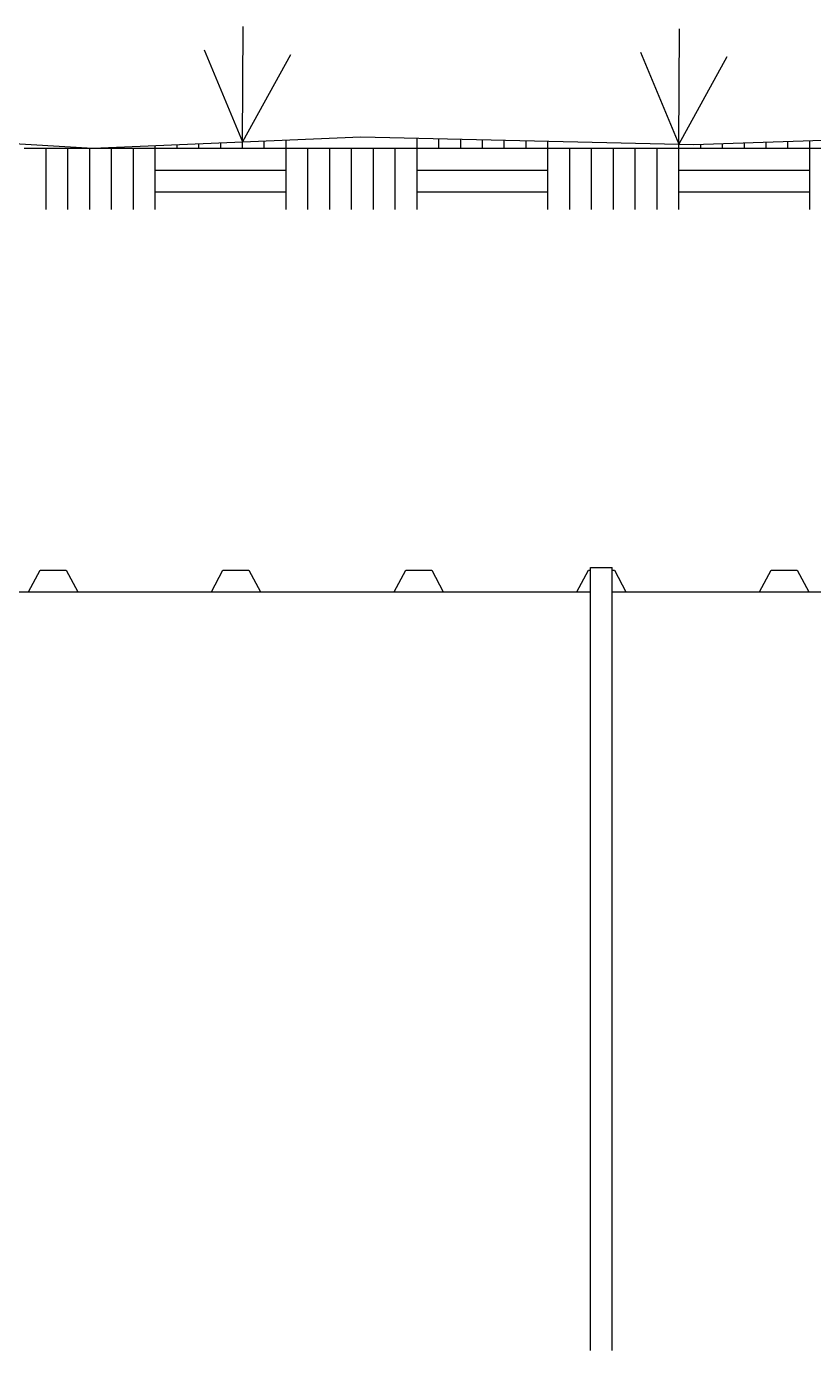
# Model space of a CAD drawing. Extents: x -13 to 326, y -96 to 129.
# Drawn here: x 91 to 163.1, y -10.5 to 110.9 of the extents above; entities that cross this region are included whole.
import ezdxf

# ---------------------------------------------------------------- set-up
doc = ezdxf.new("R2010")
doc.units = 0
doc.header["$MEASUREMENT"] = 0
doc.layers.add('2', color=7, linetype='Continuous')

msp = doc.modelspace()

# ---------------------------------------------------------------- linework, layer by layer
at = {"layer": '2', "color": 5, "linetype": 'Continuous'}
for p, q in [((110.81, 100.32), (110.86, 110.9)), ((150.81, 100.12), (150.86, 110.7)), ((107.3, 108.75), (110.81, 100.32)), ((115.21, 108.32), (110.81, 100.32)), ((147.3, 108.55), (150.81, 100.12)), ((155.21, 108.12), (150.81, 100.12)), ((74.22, 101.12), (97.08, 99.74)), ((97.08, 99.74), (121.67, 100.78)), ((121.67, 100.78), (152.15, 100.09)), ((152.15, 100.09), (172.58, 100.78)), ((90.81, 99.74), (102.81, 99.74)), ((92.81, 94.12), (92.81, 99.74)), ((94.81, 94.12), (94.81, 99.74)), ((96.81, 94.12), (96.81, 99.74)), ((98.81, 94.12), (98.81, 99.74)), ((100.81, 94.12), (100.81, 99.74)), ((102.81, 99.74), (102.81, 99.98)), ((102.81, 99.74), (114.81, 99.74)), ((102.81, 94.12), (102.81, 99.74)), ((104.81, 99.74), (104.81, 100.07)), ((106.81, 99.74), (106.81, 100.15)), ((108.81, 99.74), (108.81, 100.24)), ((110.81, 99.74), (110.81, 100.32)), ((112.81, 99.74), (112.81, 100.4)), ((114.81, 99.74), (114.81, 100.49)), ((114.81, 99.74), (126.81, 99.74)), ((114.81, 94.12), (114.81, 99.74)), ((116.81, 94.12), (116.81, 99.74)), ((118.81, 94.12), (118.81, 99.74)), ((120.81, 94.12), (120.81, 99.74)), ((122.81, 94.12), (122.81, 99.74)), ((124.81, 94.12), (124.81, 99.74)), ((126.81, 99.74), (126.81, 100.66)), ((126.81, 99.74), (138.81, 99.74)), ((126.81, 94.12), (126.81, 99.74)), ((128.81, 99.74), (128.81, 100.62)), ((130.81, 99.74), (130.81, 100.57)), ((132.81, 99.74), (132.81, 100.53)), ((134.81, 99.74), (134.81, 100.48)), ((136.81, 99.74), (136.81, 100.43)), ((138.81, 99.74), (138.81, 100.39)), ((138.81, 99.74), (150.81, 99.74)), ((138.81, 94.12), (138.81, 99.74)), ((140.81, 94.12), (140.81, 99.74)), ((142.81, 94.12), (142.81, 99.74)), ((144.81, 94.12), (144.81, 99.74)), ((146.81, 94.12), (146.81, 99.74)), ((148.81, 94.12), (148.81, 99.74)), ((150.81, 99.74), (150.81, 100.12)), ((150.81, 99.74), (162.81, 99.74)), ((150.81, 94.12), (150.81, 99.74)), ((152.81, 99.74), (152.81, 100.11)), ((154.81, 99.74), (154.81, 100.18)), ((156.81, 99.74), (156.81, 100.24)), ((158.81, 99.74), (158.81, 100.31)), ((160.81, 99.74), (160.81, 100.38)), ((162.81, 99.74), (162.81, 100.45)), ((162.81, 99.74), (174.81, 99.74)), ((162.81, 94.12), (162.81, 99.74)), ((102.81, 97.74), (114.81, 97.74)), ((126.81, 97.74), (138.81, 97.74)), ((150.81, 97.74), (162.81, 97.74)), ((102.81, 95.74), (114.81, 95.74)), ((126.81, 95.74), (138.81, 95.74)), ((150.81, 95.74), (162.81, 95.74)), ((91.21, 59.06), (92.27, 61.06)), ((92.27, 61.06), (94.65, 61.06)), ((94.65, 61.06), (95.71, 59.06)), ((107.96, 59.06), (109.02, 61.06)), ((109.02, 61.06), (111.4, 61.06)), ((111.4, 61.06), (112.46, 59.06)), ((124.71, 59.06), (125.77, 61.06)), ((125.77, 61.06), (128.15, 61.06)), ((128.15, 61.06), (129.21, 59.06)), ((141.46, 59.06), (142.52, 61.06)), ((142.52, 61.06), (142.72, 61.06)), ((142.72, -10.5), (142.72, 61.31)), ((142.72, 61.31), (144.7, 61.31)), ((144.7, -10.5), (144.7, 61.31)), ((144.7, 61.06), (144.9, 61.06)), ((144.9, 61.06), (145.96, 59.06)), ((158.21, 59.06), (159.27, 61.06)), ((159.27, 61.06), (161.65, 61.06)), ((161.65, 61.06), (162.71, 59.06)), ((77.7, 59.06), (142.72, 59.06)), ((144.7, 59.06), (195.72, 59.06))]:
    msp.add_line(p, q, dxfattribs=at)

doc.saveas('drawing.dxf')
